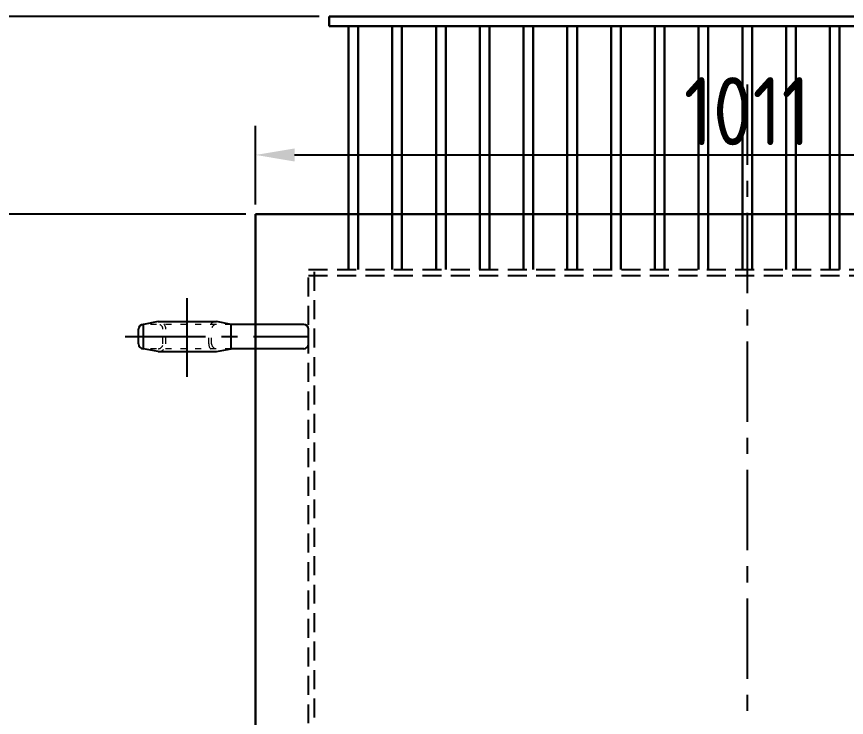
# Model space of a CAD drawing. Header units: millimetres. Extents: x 70841 to 133731, y -170061 to -164340.
# Drawn here: x 118153 to 119006, y -168198 to -167478 of the extents above; entities that cross this region are included whole.
import ezdxf

# ---------------------------------------------------------------- set-up
doc = ezdxf.new("R2010")
doc.units = ezdxf.units.MM
doc.header["$LTSCALE"] = 13
for name, pattern in [('ACAD_ISO03W100', [1.18, 0.47, -0.71]), ('CENTERX2', [101.6, 63.5, -12.7, 12.7, -12.7]), ('DASHED', [0.75, 0.5, -0.25])]:
    doc.linetypes.add(name, pattern=pattern)
for name, color, linetype in [('1', 4, 'Continuous'), ('粗实线', 4, 'Continuous'), ('铁心虚线', 1, 'DASHED')]:
    doc.layers.add(name, color=color, linetype=linetype)
doc.layers.add('标注、文本', color=3, linetype='Continuous', lineweight=25)
doc.styles.get("Standard").update_dxf_attribs({"font": 'gbenor.shx', "bigfont": 'gbcbig.shx'})
doc.dimstyles.new('1-15', dxfattribs={"dimscale": 20, "dimtxt": 3.5, "dimasz": 2, "dimexe": 1.5, "dimexo": 0.5, "dimgap": 0.5, "dimtad": 1, "dimtoh": 1, "dimdec": 1, "dimdsep": 46, "dimtxsty": 'Standard', "dimcen": 2.5, "dimclrd": 3, "dimclre": 3, "dimclrt": 3, "dimadec": 0, "dimazin": 2, "dimtfac": 1, "dimtdec": 1, "dimtmove": 0, "dimatfit": 2, "dimfxl": 1, "dimarcsym": 0})

# ---------------------------------------------------------------- blocks, each defined once
blk = doc.blocks.new('*D1529')
at = {"layer": 'Defpoints', "color": 0, "transparency": 16777216}
for p in [(118398.44, -167680.74), (117929.84, -168898.74), (118348.44, -168898.74)]:
    blk.add_point(p, dxfattribs=at)
at = {"layer": '标注、文本', "color": 3, "lineweight": -2, "transparency": 16777216}
for p, q in [((118388.44, -167680.74), (117899.84, -167680.74)), ((117929.84, -167720.74), (117929.84, -168858.74)), ((118338.44, -168898.74), (117899.84, -168898.74))]:
    blk.add_line(p, q, dxfattribs=at)
at = {"layer": '标注、文本', "color": 3, "transparency": 16777216}
for points in [[(117923.17, -167720.74), (117936.5, -167720.74), (117929.84, -167680.74)], [(117923.17, -168858.74), (117936.5, -168858.74), (117929.84, -168898.74)]]:
    blk.add_solid(points, dxfattribs=at)
at = {"layer": '标注、文本', "color": 3, "transparency": 16777216, "insert": (117884.84, -168289.74), "char_height": 70, "attachment_point": 5, "rotation": 90}
blk.add_mtext('1218', dxfattribs=at)
blk = doc.blocks.new('*D1530')
at = {"layer": 'Defpoints', "color": 0, "transparency": 16777216}
for p in [(119409.44, -167619.98), (118398.44, -167680.74), (119409.44, -167680.74)]:
    blk.add_point(p, dxfattribs=at)
at = {"layer": '标注、文本', "color": 3, "lineweight": -2, "transparency": 16777216}
for p, q in [((118398.44, -167670.74), (118398.44, -167589.98)), ((119409.44, -167670.74), (119409.44, -167589.98)), ((118438.44, -167619.98), (119369.44, -167619.98))]:
    blk.add_line(p, q, dxfattribs=at)
at = {"layer": '标注、文本', "color": 3, "transparency": 16777216}
for points in [[(118438.44, -167613.31), (118438.44, -167626.65), (118398.44, -167619.98)], [(119369.44, -167613.31), (119369.44, -167626.65), (119409.44, -167619.98)]]:
    blk.add_solid(points, dxfattribs=at)
at = {"layer": '标注、文本', "color": 3, "transparency": 16777216, "insert": (118903.94, -167574.98), "char_height": 70, "attachment_point": 5}
blk.add_mtext('1011', dxfattribs=at)
blk = doc.blocks.new('*D1771')
at = {"layer": 'Defpoints', "color": 0, "transparency": 16777216}
for p in [(117807.18, -167477.74), (118473.94, -167477.74), (118183.94, -168898.74)]:
    blk.add_point(p, dxfattribs=at)
at = {"layer": '标注、文本', "color": 3, "lineweight": -2, "transparency": 16777216}
for p, q in [((118463.94, -167477.74), (117777.18, -167477.74)), ((117807.18, -168858.74), (117807.18, -167517.74)), ((118173.94, -168898.74), (117777.18, -168898.74))]:
    blk.add_line(p, q, dxfattribs=at)
at = {"layer": '标注、文本', "color": 3, "transparency": 16777216}
for points in [[(117800.52, -167517.74), (117813.85, -167517.74), (117807.18, -167477.74)], [(117800.52, -168858.74), (117813.85, -168858.74), (117807.18, -168898.74)]]:
    blk.add_solid(points, dxfattribs=at)
at = {"layer": '标注、文本', "color": 3, "transparency": 16777216, "insert": (117762.18, -168188.24), "char_height": 70, "attachment_point": 5, "rotation": 90}
blk.add_mtext('1421', dxfattribs=at)

msp = doc.modelspace()

# ---------------------------------------------------------------- linework, layer by layer
at = {"layer": '1', "color": 1, "linetype": 'CENTERX2', "lineweight": -3, "ltscale": 0.1}
for p, q in [((118903.942, -167547.563), (118903.942, -168987.084)), ((118327.951, -167848.006), (118327.951, -167767.313)), ((118264.33, -167806.67), (118452.942, -167806.67))]:
    msp.add_line(p, q, dxfattribs=at)
at = {"layer": '标注、文本', "color": 2, "linetype": 'ACAD_ISO03W100', "lineweight": 18}
for p, q in [((118373.2, -167794.17), (118282.959, -167794.17)), ((118303.2, -167814.17), (118303.2, -167799.17)), ((118306.2, -167814.17), (118306.2, -167799.17)), ((118350.2, -167814.17), (118350.2, -167799.17)), ((118353.2, -167814.17), (118353.2, -167799.17)), ((118373.2, -167819.17), (118282.959, -167819.17))]:
    msp.add_line(p, q, dxfattribs=at)
at = {"layer": '标注、文本'}
for p, q in [((118298.2, -167791.17), (118283.2, -167794.17)), ((118283.2, -167819.17), (118283.2, -167794.17)), ((118298.2, -167791.17), (118358.2, -167791.17)), ((118373.2, -167794.17), (118358.2, -167791.17)), ((118447.942, -167794.17), (118373.2, -167794.17)), ((118373.2, -167819.17), (118373.2, -167794.17)), ((118277.959, -167814.17), (118277.959, -167799.17)), ((118452.942, -167814.17), (118452.942, -167799.17)), ((118298.2, -167822.17), (118283.2, -167819.17)), ((118298.2, -167822.17), (118358.2, -167822.17)), ((118358.2, -167822.17), (118373.2, -167819.17)), ((118447.942, -167819.17), (118373.2, -167819.17))]:
    msp.add_line(p, q, dxfattribs=at)
for centre, start, end in [((118282.959, -167799.17), 90, 180), ((118447.942, -167799.17), 0, 90), ((118282.959, -167814.17), 180, 270), ((118447.942, -167814.17), 270, 0)]:
    msp.add_arc(centre, 5, start, end, dxfattribs=at)
at = {"layer": '标注、文本', "color": 2, "linetype": 'ACAD_ISO03W100', "lineweight": 18}
for centre, radius, start, end in [((118298.2, -167799.17), 8, 0, 90), ((118298.2, -167799.17), 5, 0, 90), ((118358.2, -167799.17), 8, 90, 180), ((118358.2, -167799.17), 5, 90, 180), ((118298.2, -167814.17), 5, 270, 0), ((118298.2, -167814.17), 8, 270, 0), ((118358.2, -167814.17), 8, 180, 270), ((118358.2, -167814.17), 5, 180, 270)]:
    msp.add_arc(centre, radius, start, end, dxfattribs=at)
at = {"layer": '粗实线', "lineweight": 30}
for p, q in [((118473.942, -167477.745), (119333.942, -167477.745)), ((118473.942, -167477.745), (118473.942, -167487.745)), ((118473.942, -167487.745), (119333.942, -167487.745)), ((118493.942, -167487.745), (118493.942, -167737.745)), ((118503.942, -167487.745), (118503.942, -167737.745)), ((118538.942, -167487.745), (118538.942, -167737.745)), ((118548.942, -167487.745), (118548.942, -167737.745)), ((118583.942, -167487.745), (118583.942, -167737.745)), ((118593.942, -167487.745), (118593.942, -167737.745)), ((118628.942, -167487.745), (118628.942, -167737.745)), ((118638.942, -167487.745), (118638.942, -167737.745)), ((118673.942, -167487.745), (118673.942, -167737.745)), ((118683.942, -167487.745), (118683.942, -167737.745)), ((118718.942, -167487.745), (118718.942, -167737.745)), ((118728.942, -167487.745), (118728.942, -167737.745)), ((118763.942, -167487.745), (118763.942, -167737.745)), ((118773.942, -167487.745), (118773.942, -167737.745)), ((118808.942, -167487.745), (118808.942, -167737.745)), ((118818.942, -167487.745), (118818.942, -167737.745)), ((118853.942, -167487.745), (118853.942, -167737.745)), ((118863.942, -167487.745), (118863.942, -167737.745)), ((118898.942, -167487.745), (118898.942, -167737.745)), ((118908.942, -167487.745), (118908.942, -167737.745)), ((118943.942, -167487.745), (118943.942, -167737.745)), ((118953.942, -167487.745), (118953.942, -167737.745)), ((118988.942, -167487.745), (118988.942, -167737.745)), ((118998.942, -167487.745), (118998.942, -167737.745)), ((118398.442, -167680.745), (118398.442, -168373.745)), ((118398.442, -167680.745), (119409.442, -167680.745))]:
    msp.add_line(p, q, dxfattribs=at)
at = {"layer": '铁心虚线', "color": 6, "ltscale": 3}
for p, q in [((118452.942, -167737.745), (119354.942, -167737.745)), ((118452.942, -168379.745), (118452.942, -167737.745)), ((118458.942, -168373.745), (118458.942, -167737.745)), ((118452.942, -167743.745), (119354.942, -167743.745))]:
    msp.add_line(p, q, dxfattribs=at)

# ---------------------------------------------------------------- dimensions: what is measured, and where the dimension line sits
at = {"layer": '标注、文本'}
for base, p1, p2, picture, middle in [((117807.183, -167477.745), (118183.942, -168898.745), (118473.942, -167477.745), '*D1771', (117762.183, -168188.245)), ((117929.835, -168898.745), (118398.442, -167680.745), (118348.442, -168898.745), '*D1529', (117884.835, -168289.745))]:
    dim = msp.add_linear_dim(base=base, p1=p1, p2=p2, angle=90, dimstyle='1-15', dxfattribs=at)
    dim.commit()
    dim.dimension.update_dxf_attribs({"geometry": picture, "text_midpoint": middle})
dim = msp.add_linear_dim(base=(119409.442, -167619.981), p1=(118398.442, -167680.745), p2=(119409.442, -167680.745), dimstyle='1-15', dxfattribs=at)
dim.commit()
dim.dimension.update_dxf_attribs({"geometry": '*D1530', "text_midpoint": (118903.942, -167574.981)})

doc.saveas('drawing.dxf')
